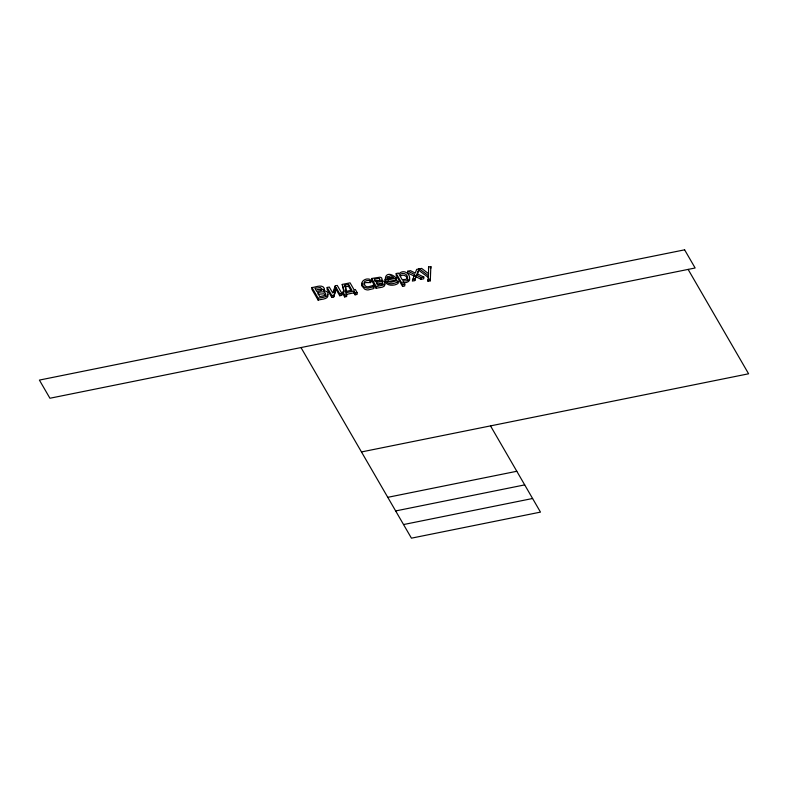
<?xml version="1.0" encoding="UTF-8"?>
<svg xmlns="http://www.w3.org/2000/svg" width="788" height="788" viewBox="0 0 788 788"><rect width="100%" height="100%" fill="white"/><g stroke="black" fill="none" stroke-linecap="round" stroke-linejoin="round"><path stroke-width="1.18" d="M428.514 274.362L428.593 266.994L430.839 266.541L430.297 280.804L428.002 281.267L428.081 279.474L430.376 279.011L430.297 280.804M363.908 284.911C363.741 280.104 371.611 284.862 370.784 280.863L369.897 279.326C364.44 277.277 357.91 283.867 364.716 287.315A5.27 3.28 2.5 0 0 368.094 288.162L374.064 286.536C372.813 283.463 366.627 290.122 364.489 284.468C362.322 280.607 368.291 279.868 370.784 280.863M311.969 287.531L318.214 298.317C320.893 297.362 329.394 297.657 327.857 292.673C326.478 289.826 321.248 292.003 324.39 288.546C322.292 283.759 315.555 287.344 311.969 287.531L311.89 289.324L318.135 300.11C320.815 299.154 329.315 299.45 327.778 294.466M318.135 300.11L318.214 298.317M327.168 287.472L327.089 289.265L331.778 297.352L333.728 296.958L336.328 287.916L339.825 293.954L339.746 295.746L341.874 295.313L341.953 293.52L337.264 285.433L335.255 285.837L332.743 292.978L329.295 287.039L327.168 287.472L331.856 295.559L331.778 297.352M333.728 296.958L336.328 287.916M335.176 287.63L335.255 285.837M342.228 284.429L344.011 290.358L343.775 291.865L342.928 292.033L342.849 293.826L344.651 296.928L346.651 296.524L346.73 294.732L345.587 292.762L354.019 291.067L353.94 292.86L355.073 294.82L357.082 294.416L357.151 292.624L355.358 289.521L354.088 289.777L350.069 282.843L342.228 284.429L343.932 292.151M344.917 285.167L346.05 288.635L345.893 291.432L351.94 290.211L348.582 284.429L344.917 285.167L344.839 286.96L348.503 286.221L351.3 291.038M344.651 296.928L344.73 295.136L342.928 292.033M348.503 286.221L348.582 284.429M355.073 294.82L355.152 293.028L354.019 291.067M370.577 282.675L370.656 280.883M371.601 278.499L376.29 286.596L383.273 285.029L384.958 283.729L384.298 281.434L381.215 280.597L382.141 279.612L381.678 277.997A2.512 1.566 2.5 0 0 379.836 277.209L371.601 278.499L371.522 280.292L376.211 288.388C378.673 287.187 384.583 288.27 385.046 284.488M372.98 286.822L373.177 285M374.064 286.536L373.985 288.319L373.315 288.713L368.016 289.954A5.27 3.28 2.5 0 1 364.637 289.107L361.712 285.699L362.017 283.237M376.211 288.388L376.29 286.596M379.875 280.922L379.53 278.676L378.851 278.459L374.359 279.159L375.64 281.375L379.826 280.252L379.53 278.676M396.226 273.525L396.147 275.317L402.57 286.399L404.717 285.965L404.796 284.173L402.835 280.784C416.625 282.715 406.224 265.832 398.876 273.938L398.383 273.091L396.226 273.525L402.648 284.606L402.57 286.399M387.548 281.74L396.403 279.947L396.482 278.154C382.022 264.926 380.86 291.215 398.216 281.611C396.738 278.41 390.06 285.601 387.617 279.947L396.482 278.154M398.216 281.611L398.137 283.404C393.892 286.487 384.682 286.034 384.771 279.385M407.79 271.19L407.711 272.983L414.468 276.174L414.547 274.382L407.79 271.19L410.43 270.658L415.266 273.072L416.665 269.397L419.118 268.905L417.354 274.598M414.547 274.382L412.351 281.089L414.793 280.597L416.291 275.101L421.166 277.534L423.806 277.002L423.727 278.794L421.087 279.326L416.212 276.893M414.793 280.597L416.291 275.101M419.305 268.866L419.226 270.658L428.327 277.425L428.406 275.633L419.305 268.866L421.619 268.403L428.583 273.692M421.087 279.326L421.166 277.534M428.514 268.787L428.593 266.994M430.76 268.334L430.839 266.541M428.002 281.267L428.406 275.633M324.213 291.077L324.055 289.58M333.383 292.732L334.457 289.669M386.741 279.73L387.873 278.174L389.242 277.721L392.946 278.42M419.118 268.905L417.01 273.781L423.806 277.002M400.688 275.889C403.486 273.919 407.465 276.214 407.504 279.533M374.28 280.952L379.452 280.469M318.244 294.269L323.976 293.766L325.7 295.993M377.019 284.054L380.939 283.463L382.604 284.369M331.856 295.559L333.807 295.165M339.825 293.954L341.953 293.52M412.429 279.297L414.872 278.804M346.72 294.318L353.94 292.86M344.73 295.136L346.73 294.732M355.152 293.028L357.151 292.624M402.648 284.606L404.796 284.173M361.475 451.938L748.6 373.788L688.121 269.407M387.765 497.326L516.81 471.273M395.655 510.939L524.7 484.886M403.545 524.552L532.59 498.499M317.042 289.649L320.292 289.304L321.819 290.26M402.757 282.577C405.623 283.306 410.844 281.828 409.553 277.967M490.51 425.884L540.479 512.111L411.434 538.165L300.986 347.557M395.97 279.208L396.403 279.947M369.818 281.119L370.705 282.656M336.249 289.708L339.746 295.746M381.963 280.262L382.15 280.843M345.577 288.743L346.05 291.934M407.583 277.74L406.037 279.346L402.195 279.671L399.536 275.091C402.038 271.88 407.573 273.584 407.583 277.74M322.164 289.354L320.874 290.545L316.776 291.452L314.944 288.3L320.371 287.512L322.164 289.354M387.135 277.081L387.016 278.903L393.783 277.534L390.868 275.79L387.135 277.081M325.779 294.2L323.907 295.707L319.77 296.633L317.466 292.653C319.928 292.19 325.178 290.329 325.779 294.2M382.83 283.247L377.787 285.079L376.25 282.429L381.018 281.671L382.101 281.946L382.83 283.247M684.614 249.835L39.4 380.092L49.92 398.245L695.134 267.989L684.614 249.835"/></g></svg>
